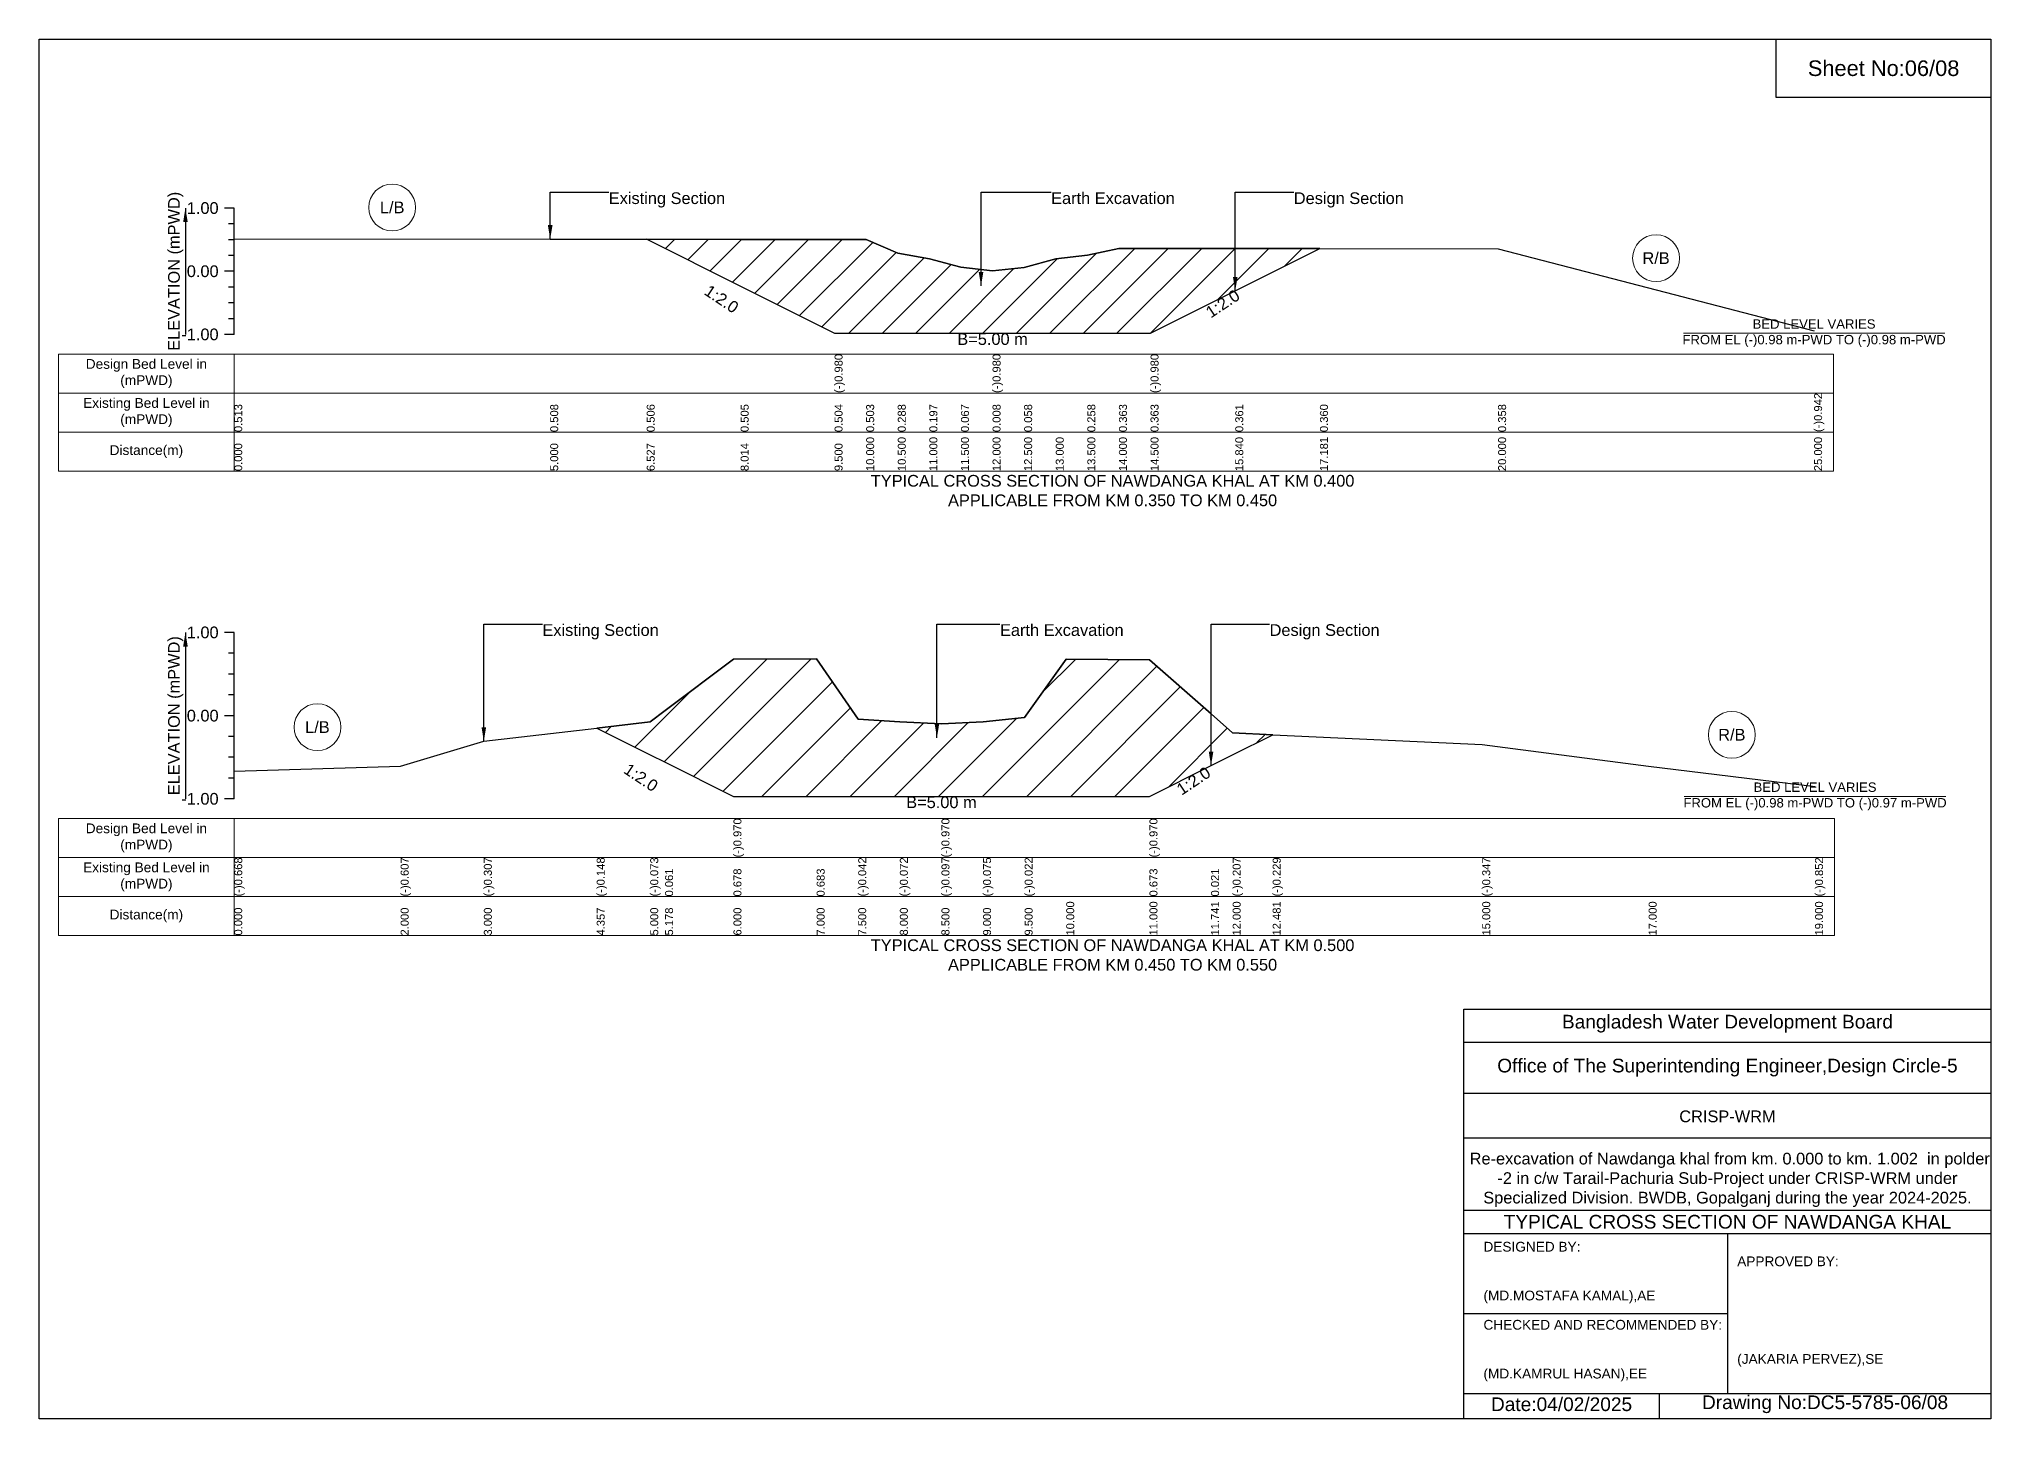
# Model space of a CAD drawing. Header units: inches. Extents: x 91000 to 198000, y -5656 to 7635.
# Drawn here: x 150000 to 158000, y -5656 to 0 of the extents above; entities that cross this region are included whole.
import ezdxf

# ---------------------------------------------------------------- set-up
doc = ezdxf.new("R2010")
doc.units = ezdxf.units.IN
doc.header["$LTSCALE"] = 7
doc.header["$MEASUREMENT"] = 0
for name, color, linetype, lineweight in [('Cross section Data Border', 7, 'Continuous', 9), ('Cross Section Labels', 7, 'Continuous', 9), ('Existing_Bed_Level for Xsection', 7, 'Continuous', 25)]:
    doc.layers.add(name, color=color, linetype=linetype, lineweight=lineweight)
doc.styles.get("Standard").update_dxf_attribs({"font": 'arial.ttf'})
doc.dimstyles.get("Standard").update_dxf_attribs({"dimtxt": 0.18, "dimasz": 0.18, "dimexe": 0.18, "dimexo": 0.0625, "dimgap": 0.09, "dimtad": 0, "dimtih": 1, "dimtoh": 1, "dimdec": 4, "dimzin": 0, "dimdsep": 46, "dimtxsty": 'Standard', "dimcen": 0.09, "dimadec": 0, "dimazin": 0, "dimtfac": 1, "dimtdec": 4, "dimtofl": 0, "dimtmove": 0, "dimatfit": 3, "dimfxl": 1, "dimtolj": 1, "dimtzin": 0, "dimarcsym": 0})

msp = doc.modelspace()

# ---------------------------------------------------------------- hatches: boundary and pattern name
at = {"layer": 'Existing_Bed_Level for Xsection'}
h = msp.add_hatch(dxfattribs=at)
h.set_pattern_fill('ANSI31', color=256, scale=777, style=0)
h.paths.add_polyline_path([(152490.5, -820.8), (152875.5, -1013.3), (153260.5, -1205.8), (153390, -1205.8), (153519.5, -1205.8), (153649, -1205.8), (153778.5, -1205.8), (153908, -1205.8), (154037.5, -1205.8), (154167, -1205.8), (154296.5, -1205.8), (154426, -1205.8), (154555.5, -1205.8), (154902.7, -1032.3), (155249.8, -858.7), (154902.7, -858.4), (154555.5, -858.1), (154426, -858), (154296.5, -885.2), (154167, -901), (154037.5, -937), (153908, -950), (153778.5, -934.7), (153649, -901), (153519.5, -877.4), (153390, -821.7), (153260.5, -821.6), (152875.5, -821.2)])
h = msp.add_hatch(dxfattribs=at)
h.set_pattern_fill('ANSI31', color=256, scale=1023, style=0)
h.paths.add_polyline_path([(152285.6, -2824), (152505, -2933.7), (152565.8, -2964.1), (152846, -3104.2), (153187, -3104.2), (153357.5, -3104.2), (153528, -3104.2), (153698.5, -3104.2), (153869, -3104.2), (154039.5, -3104.2), (154210, -3104.2), (154551, -3104.2), (154803.5, -2978), (154892, -2933.7), (155056.1, -2851.7), (154892, -2844.1), (154803.5, -2766.2), (154551, -2544), (154210, -2542.3), (154039.5, -2781), (153869, -2799), (153698.5, -2806.5), (153528, -2798), (153357.5, -2787.8), (153187, -2540.6), (152846, -2542.3), (152565.8, -2752.7), (152505, -2798.4)])

# ---------------------------------------------------------------- linework, layer by layer
for points in [[(150000, 0), (158000, 0), (158000, -5656), (150000, -5656)], [(157120, 0), (158000, 0), (158000, -240), (157120, -240)]]:
    msp.add_lwpolyline(points, close=True)
for points in [[(155840, -5656), (155840, -3976), (158000, -3976)], [(155840, -4112), (158000, -4112)], [(155840, -4320), (158000, -4320)], [(155840, -4504), (158000, -4504)], [(155840, -4800), (158000, -4800)], [(155840, -4896), (158000, -4896)], [(156920, -4896), (156920, -5552)], [(155840, -5224), (156920, -5224)], [(155840, -5552), (158000, -5552)], [(156640, -5552), (156640, -5656)]]:
    msp.add_lwpolyline(points)
at = {"layer": 'Cross section Data Border'}
for points in [[(150080, -1291), (157355, -1291), (157355, -1771), (150080, -1771)], [(150080, -3194.5), (157359, -3194.5), (157359, -3674.5), (150080, -3674.5)]]:
    msp.add_lwpolyline(points, close=True, dxfattribs=at)
for points in [[(150800, -1291), (150800, -1771)], [(150080, -1451), (157355, -1451)], [(150080, -1611), (157355, -1611)], [(150800, -3194.5), (150800, -3674.5)], [(150080, -3354.5), (157359, -3354.5)], [(150080, -3514.5), (157359, -3514.5)]]:
    msp.add_lwpolyline(points, dxfattribs=at)
at = {"layer": 'Cross Section Labels'}
for points in [[(156739.2, -1205.8), (157810.8, -1205.8)], [(156743.2, -3104.2), (157814.8, -3104.2)]]:
    msp.add_lwpolyline(points, dxfattribs=at)
for centre in [(151447.5, -690.3), (156627.5, -898.2), (151141, -2820.4), (156938, -2851.7)]:
    msp.add_circle(centre, 96, dxfattribs=at)
at = {"layer": 'Existing_Bed_Level for Xsection'}
for points in [[(150800, -693), (150760, -693)], [(150800, -1211), (150800, -952), (150800, -693)], [(150800, -757.8), (150776, -757.8)], [(150800, -822.5), (150776, -822.5)], [(150800, -819.2), (152095, -820.5), (152490.5, -820.8), (152875.5, -821.2), (153260.5, -821.6), (153260.5, -821.6), (153390, -821.7), (153519.5, -877.4), (153649, -901), (153778.5, -934.7), (153908, -950), (153908, -950), (154037.5, -937), (154167, -901), (154296.5, -885.2), (154426, -858), (154555.5, -858.1), (154555.5, -858.1), (154902.7, -858.4), (155249.8, -858.7), (155980, -859.3), (157275, -1196)], [(150800, -952), (150760, -952)], [(150800, -887.3), (150776, -887.3)], [(150800, -1016.8), (150776, -1016.8)], [(150800, -1081.5), (150776, -1081.5)], [(150800, -1146.3), (150776, -1146.3)], [(150800, -1211), (150760, -1211)], [(150800, -2432.5), (150760, -2432.5)], [(150800, -3114.5), (150800, -2773.5), (150800, -2432.5)], [(150800, -2517.7), (150776, -2517.7)], [(150800, -3001.3), (151482, -2980.5), (151823, -2878.2), (152285.6, -2824), (152505, -2798.4), (152565.8, -2752.7), (152846, -2542.3), (152846, -2542.3), (153187, -2540.6), (153357.5, -2787.8), (153528, -2798), (153698.5, -2806.5), (153698.5, -2806.5), (153869, -2799), (154039.5, -2781), (154210, -2542.3), (154551, -2544), (154551, -2544), (154803.5, -2766.2), (154892, -2844.1), (155056.1, -2851.7), (155915, -2891.8), (156597, -2980.5), (157279, -3064)], [(150800, -2603), (150776, -2603)], [(150800, -2688.2), (150776, -2688.2)], [(150800, -2773.5), (150760, -2773.5)], [(150800, -2858.7), (150776, -2858.7)], [(150800, -2944), (150776, -2944)], [(150800, -3029.2), (150776, -3029.2)], [(150800, -3114.5), (150760, -3114.5)]]:
    msp.add_lwpolyline(points, dxfattribs=at)
for points in [[(152490.5, -820.8), (152490.5, -820.8), (152875.5, -1013.3), (153260.5, -1205.8), (153260.5, -1205.8), (153390, -1205.8), (153519.5, -1205.8), (153649, -1205.8), (153778.5, -1205.8), (153908, -1205.8), (153908, -1205.8), (154037.5, -1205.8), (154167, -1205.8), (154296.5, -1205.8), (154426, -1205.8), (154555.5, -1205.8), (154555.5, -1205.8), (154902.7, -1032.3), (155249.8, -858.7), (155249.8, -858.7), (155249.8, -858.7), (154902.7, -858.4), (154555.5, -858.1), (154555.5, -858.1), (154426, -858), (154296.5, -885.2), (154167, -901), (154037.5, -937), (153908, -950), (153908, -950), (153778.5, -934.7), (153649, -901), (153519.5, -877.4), (153390, -821.7), (153260.5, -821.6), (153260.5, -821.6), (152875.5, -821.2), (152490.5, -820.8)], [(152285.6, -2824), (152505, -2933.7), (152565.8, -2964.1), (152846, -3104.2), (152846, -3104.2), (153187, -3104.2), (153357.5, -3104.2), (153528, -3104.2), (153698.5, -3104.2), (153698.5, -3104.2), (153869, -3104.2), (154039.5, -3104.2), (154210, -3104.2), (154551, -3104.2), (154551, -3104.2), (154803.5, -2978), (154892, -2933.7), (155056.1, -2851.7), (154892, -2844.1), (154803.5, -2766.2), (154551, -2544), (154551, -2544), (154210, -2542.3), (154039.5, -2781), (153869, -2799), (153698.5, -2806.5), (153698.5, -2806.5), (153528, -2798), (153357.5, -2787.8), (153187, -2540.6), (152846, -2542.3), (152846, -2542.3), (152565.8, -2752.7), (152505, -2798.4)]]:
    msp.add_lwpolyline(points, close=True, dxfattribs=at)

# ---------------------------------------------------------------- texts
at = {"attachment_point": 5}
for s, insert, char_height in [('Sheet No:06/08', (157560, -120), 64), ('Bangladesh Water Development Board', (156920, -4036), 56), ('Office of The Superintending Engineer,Design Circle-5', (156920, -4216), 56)]:
    msp.add_mtext(s, dxfattribs=dict(at, insert=insert, char_height=char_height))
for s, insert, char_height, width, attachment_point in [('CRISP-WRM', (156920, -4416), 48, 2240, 5), (' Re-excavation of Nawdanga khal from km. 0.000 to km. 1.002  in polder -2 in c/w Tarail-Pachuria Sub-Project under CRISP-WRM under Specialized Division. BWDB, Gopalganj during the year 2024-2025.', (156920, -4676), 48, 2160, 5), ('TYPICAL CROSS SECTION OF NAWDANGA KHAL', (156920, -4848), 56, 2240, 5), ('DESIGNED BY:^J^J^J(MD.MOSTAFA KAMAL),AE', (155920, -5056), 40, 1120, 4), ('APPROVED BY:^J^J^J^J^J^J(JAKARIA PERVEZ),SE', (156960, -5216), 40, 1120, 4), ('CHECKED AND RECOMMENDED BY:^J^J^J(MD.KAMRUL HASAN),EE', (155920, -5376), 40, 1120, 4), ('Date:04/02/2025', (156240, -5596), 56, 1120, 5), ('Drawing No:DC5-5785-06/08', (157320, -5596), 56, 1760, 5)]:
    msp.add_mtext(s, dxfattribs=dict(insert=insert, char_height=char_height, width=width, attachment_point=attachment_point))
at = {"layer": 'Cross section Data Border', "char_height": 40, "width": 640, "attachment_point": 5}
for s, insert in [('Design Bed Level in (mPWD)', (150440, -1371)), ('Existing Bed Level in (mPWD)', (150440, -1531)), ('Distance(m)', (150440, -1691)), ('Design Bed Level in (mPWD)', (150440, -3274.5)), ('Existing Bed Level in (mPWD)', (150440, -3434.5)), ('Distance(m)', (150440, -3594.5))]:
    msp.add_mtext(s, dxfattribs=dict(at, insert=insert))
at = {"layer": 'Cross Section Labels'}
for s, insert, char_height, attachment_point in [('Existing Section', (152335, -628.3), 48, 1), ('Earth Excavation', (154148, -628.3), 48, 1), ('Design Section', (155142.7, -628.3), 48, 1), ('L/B', (151447.5, -690.3), 48, 5), ('R/B', (156627.5, -898.2), 48, 5), ('BED LEVEL VARIES ^JFROM EL (-)0.98 m-PWD TO (-)0.98 m-PWD', (157275, -1205.8), 38.4, 5), ('B=5.00 m', (153908, -1205.8), 48, 2), ('TYPICAL CROSS SECTION OF NAWDANGA KHAL AT KM 0.400^JAPPLICABLE FROM KM 0.350 TO KM 0.450', (154400, -1851), 48, 5), ('Existing Section', (152063, -2398.4), 48, 1), ('Earth Excavation', (153938.5, -2398.4), 48, 1), ('Design Section', (155043.5, -2398.4), 48, 1), ('L/B', (151141, -2820.4), 48, 5), ('R/B', (156938, -2851.7), 48, 5), ('B=5.00 m', (153698.5, -3104.2), 48, 2), ('BED LEVEL VARIES ^JFROM EL (-)0.98 m-PWD TO (-)0.97 m-PWD', (157279, -3104.2), 38.4, 5), ('TYPICAL CROSS SECTION OF NAWDANGA KHAL AT KM 0.500^JAPPLICABLE FROM KM 0.450 TO KM 0.550', (154400, -3754.5), 48, 5)]:
    msp.add_mtext(s, dxfattribs=dict(at, insert=insert, char_height=char_height, attachment_point=attachment_point))
at = {"layer": 'Cross Section Labels', "char_height": 48, "attachment_point": 2}
for insert, rotation in [((152810.8, -1045.7), 326.30993), ((154837.9, -1064.6), 33.69007), ((152480.5, -3006.8), 326.30993), ((154718.3, -3020.6), 33.69007)]:
    msp.add_mtext('1:2.0', dxfattribs=dict(at, insert=insert, rotation=rotation))
at = {"layer": 'Existing_Bed_Level for Xsection', "rotation": 90}
for s, insert, char_height, attachment_point in [('ELEVATION (mPWD)', (150560, -952), 48, 5), ('(-)0.980', (153260.5, -1451), 32.8, 1), ('(-)0.980', (153908, -1451), 32.8, 1), ('(-)0.980', (154555.5, -1451), 32.8, 1), ('0.513', (150800, -1611), 32.8, 1), ('0.508', (152095, -1611), 32.8, 1), ('0.506', (152490.5, -1611), 32.8, 1), ('0.505', (152875.5, -1611), 32.8, 1), ('0.504', (153260.5, -1611), 32.8, 1), ('0.503', (153390, -1611), 32.8, 1), ('0.288', (153519.5, -1611), 32.8, 1), ('0.197', (153649, -1611), 32.8, 1), ('0.067', (153778.5, -1611), 32.8, 1), ('0.008', (153908, -1611), 32.8, 1), ('0.058', (154037.5, -1611), 32.8, 1), ('0.258', (154296.5, -1611), 32.8, 1), ('0.363', (154426, -1611), 32.8, 1), ('0.363', (154555.5, -1611), 32.8, 1), ('0.361', (154902.7, -1611), 32.8, 1), ('0.360', (155249.8, -1611), 32.8, 1), ('0.358', (155980, -1611), 32.8, 1), ('(-)0.942', (157275, -1611), 32.8, 1), ('0.000', (150800, -1771), 32.8, 1), ('5.000', (152095, -1771), 32.8, 1), ('6.527', (152490.5, -1771), 32.8, 1), ('8.014', (152875.5, -1771), 32.8, 1), ('9.500', (153260.5, -1771), 32.8, 1), ('10.000', (153390, -1771), 32.8, 1), ('10.500', (153519.5, -1771), 32.8, 1), ('11.000', (153649, -1771), 32.8, 1), ('11.500', (153778.5, -1771), 32.8, 1), ('12.000', (153908, -1771), 32.8, 1), ('12.500', (154037.5, -1771), 32.8, 1), ('13.000', (154167, -1771), 32.8, 1), ('13.500', (154296.5, -1771), 32.8, 1), ('14.000', (154426, -1771), 32.8, 1), ('14.500', (154555.5, -1771), 32.8, 1), ('15.840', (154902.7, -1771), 32.8, 1), ('17.181', (155249.8, -1771), 32.8, 1), ('20.000', (155980, -1771), 32.8, 1), ('25.000', (157275, -1771), 32.8, 1), ('ELEVATION (mPWD)', (150560, -2773.5), 48, 5), ('(-)0.970', (152846, -3354.5), 32.8, 1), ('(-)0.970', (153698.5, -3354.5), 32.8, 1), ('(-)0.970', (154551, -3354.5), 32.8, 1), ('(-)0.668', (150800, -3514.5), 32.8, 1), ('(-)0.607', (151482, -3514.5), 32.8, 1), ('(-)0.307', (151823, -3514.5), 32.8, 1), ('(-)0.148', (152285.6, -3514.5), 32.8, 1), ('(-)0.073', (152505, -3514.5), 32.8, 1), ('(-)0.042', (153357.5, -3514.5), 32.8, 1), ('(-)0.072', (153528, -3514.5), 32.8, 1), ('(-)0.097', (153698.5, -3514.5), 32.8, 1), ('(-)0.075', (153869, -3514.5), 32.8, 1), ('(-)0.022', (154039.5, -3514.5), 32.8, 1), ('(-)0.207', (154892, -3514.5), 32.8, 1), ('(-)0.229', (155056.1, -3514.5), 32.8, 1), ('(-)0.347', (155915, -3514.5), 32.8, 1), ('(-)0.852', (157279, -3514.5), 32.8, 1), ('0.061', (152565.8, -3514.5), 32.8, 1), ('0.678', (152846, -3514.5), 32.8, 1), ('0.683', (153187, -3514.5), 32.8, 1), ('0.673', (154551, -3514.5), 32.8, 1), ('0.021', (154803.5, -3514.5), 32.8, 1), ('0.000', (150800, -3674.5), 32.8, 1), ('2.000', (151482, -3674.5), 32.8, 1), ('3.000', (151823, -3674.5), 32.8, 1), ('4.357', (152285.6, -3674.5), 32.8, 1), ('5.000', (152505, -3674.5), 32.8, 1), ('5.178', (152565.8, -3674.5), 32.8, 1), ('6.000', (152846, -3674.5), 32.8, 1), ('7.000', (153187, -3674.5), 32.8, 1), ('7.500', (153357.5, -3674.5), 32.8, 1), ('8.000', (153528, -3674.5), 32.8, 1), ('8.500', (153698.5, -3674.5), 32.8, 1), ('9.000', (153869, -3674.5), 32.8, 1), ('9.500', (154039.5, -3674.5), 32.8, 1), ('10.000', (154210, -3674.5), 32.8, 1), ('11.000', (154551, -3674.5), 32.8, 1), ('11.741', (154803.5, -3674.5), 32.8, 1), ('12.000', (154892, -3674.5), 32.8, 1), ('12.481', (155056.1, -3674.5), 32.8, 1), ('15.000', (155915, -3674.5), 32.8, 1), ('17.000', (156597, -3674.5), 32.8, 1), ('19.000', (157279, -3674.5), 32.8, 1)]:
    msp.add_mtext(s, dxfattribs=dict(at, insert=insert, char_height=char_height, attachment_point=attachment_point))
at = {"layer": 'Existing_Bed_Level for Xsection', "char_height": 48, "attachment_point": 6}
for s, insert in [('1.00', (150736, -693)), ('0.00', (150736, -952)), ('-1.00', (150736, -1211)), ('1.00', (150736, -2432.5)), ('0.00', (150736, -2773.5)), ('-1.00', (150736, -3114.5))]:
    msp.add_mtext(s, dxfattribs=dict(at, insert=insert))

# ---------------------------------------------------------------- leaders
at = {"layer": 'Cross Section Labels', "annotation_type": 0, "has_hookline": 1, "hookline_direction": 0}
for points, text_width in [([(152095, -820.5), (152095, -628.3), (152334.9, -628.3)], 467.2), ([(153860.8, -1011.9), (153860.8, -628.3), (154147.9, -628.3)], 497), ([(154902.7, -1032.3), (154902.7, -628.3), (155142.6, -628.3)], 441.2), ([(151823, -2878.2), (151823, -2398.4), (152062.9, -2398.4)], 467.2), ([(153680, -2864), (153680, -2398.4), (153938.4, -2398.4)], 497), ([(154803.5, -2978), (154803.5, -2398.4), (155043.4, -2398.4)], 441.2)]:
    msp.add_leader(points, dimstyle='Standard', override={"dimasz": 57.6}, dxfattribs=dict(at, text_width=text_width))
at = {"layer": 'Existing_Bed_Level for Xsection'}
for points in [[(150600, -693), (150600, -1211)], [(150600, -2432.5), (150600, -3114.5)]]:
    msp.add_leader(points, dimstyle='Standard', override={"dimasz": 57.6}, dxfattribs=at)

doc.saveas('drawing.dxf')
